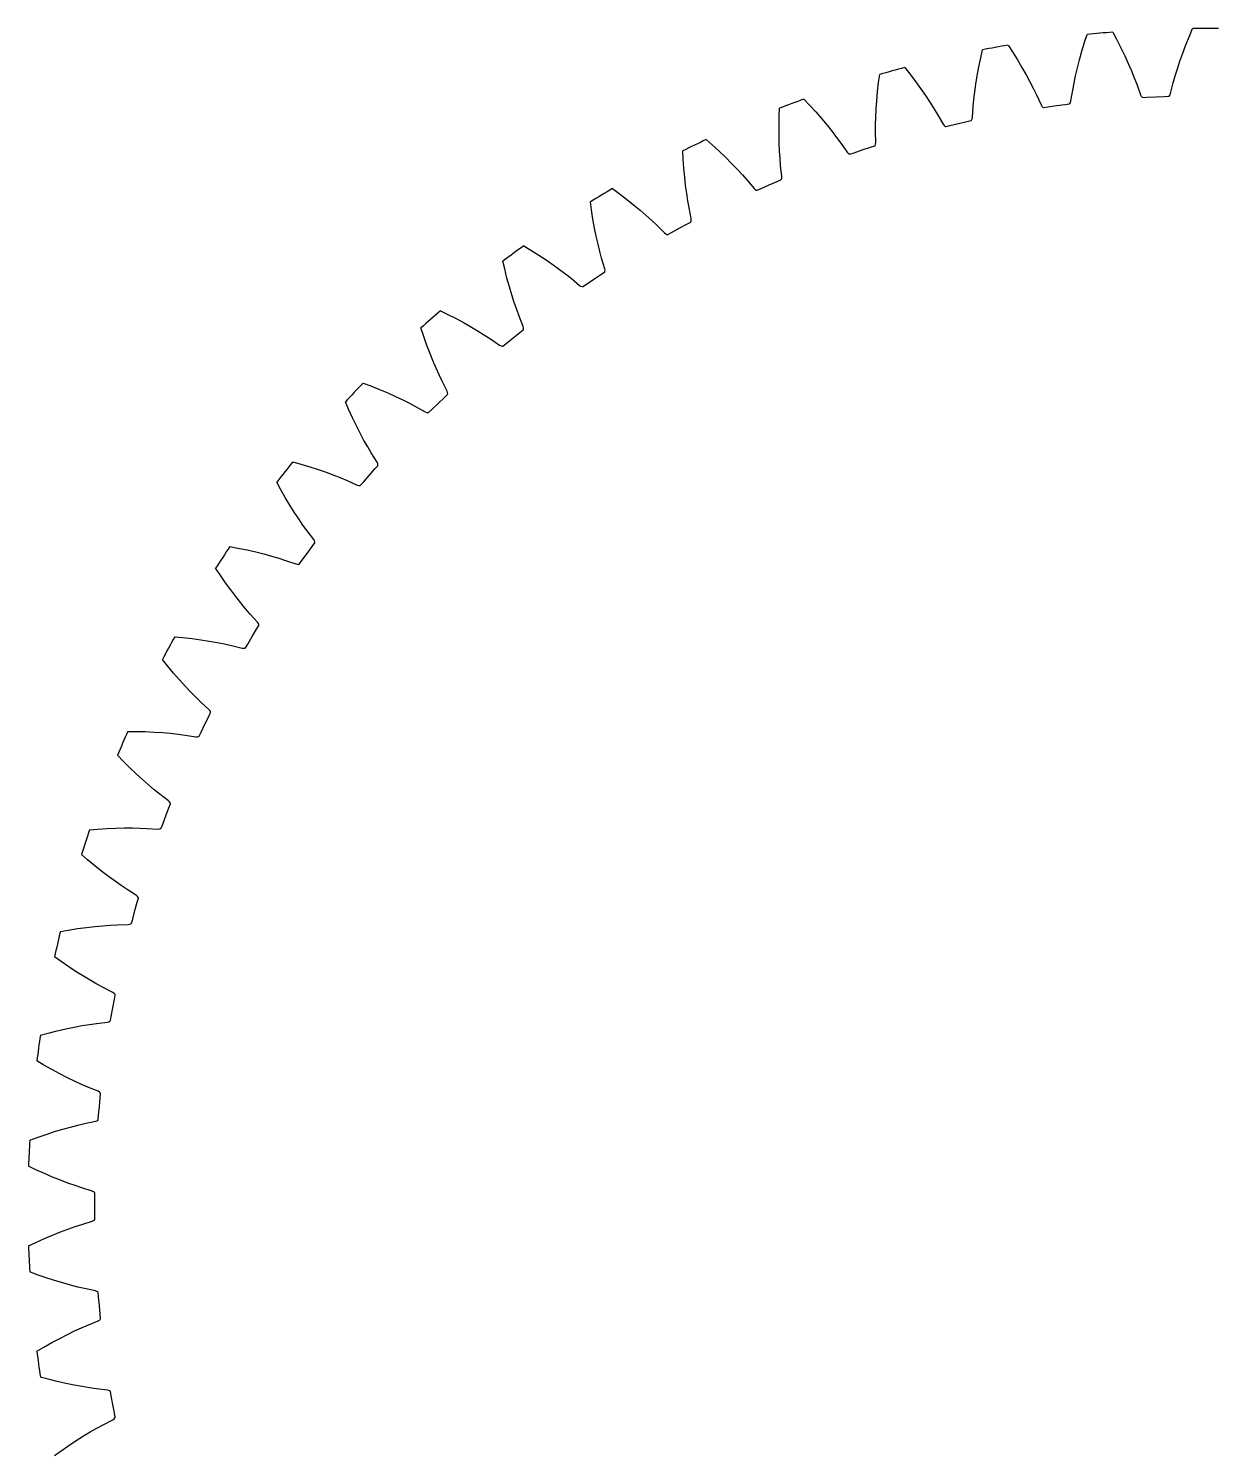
# Model space of a CAD drawing. Extents: x 19 to 91, y -36 to 36.
# Drawn here: x 19.02 to 55.4, y -7.62 to 36 of the extents above; entities that cross this region are included whole.
import ezdxf

# ---------------------------------------------------------------- set-up
doc = ezdxf.new("R2010")
doc.units = 0

msp = doc.modelspace()

# ---------------------------------------------------------------- linework, layer by layer
at = {"layer": 'layer0'}
for p, q in [((51.303, 35.582), (51.378, 35.817)), ((52.168, 35.888), (52.284, 35.67)), ((54.507, 35.77), (54.603, 35.998)), ((48.128, 35.107), (48.182, 35.349)), ((48.963, 35.49), (49.098, 35.283)), ((51.221, 35.307), (51.303, 35.582)), ((52.284, 35.67), (52.414, 35.414)), ((52.414, 35.414), (52.533, 35.168)), ((54.305, 35.248), (54.401, 35.503)), ((54.401, 35.503), (54.507, 35.77)), ((48.071, 34.826), (48.128, 35.107)), ((49.098, 35.283), (49.25, 35.04)), ((49.25, 35.04), (49.39, 34.806)), ((51.085, 34.794), (51.148, 35.044)), ((51.148, 35.044), (51.221, 35.307)), ((52.533, 35.168), (52.64, 34.934)), ((52.64, 34.934), (52.737, 34.709)), ((54.143, 34.772), (54.219, 35.005)), ((54.219, 35.005), (54.305, 35.248)), ((45.009, 34.35), (45.041, 34.595)), ((45.806, 34.806), (45.959, 34.612)), ((45.959, 34.612), (46.132, 34.383)), ((47.981, 34.303), (48.022, 34.557)), ((48.022, 34.557), (48.071, 34.826)), ((49.39, 34.806), (49.518, 34.582)), ((49.518, 34.582), (49.635, 34.366)), ((50.982, 34.329), (51.029, 34.555)), ((51.029, 34.555), (51.085, 34.794)), ((52.737, 34.709), (52.824, 34.495)), ((52.824, 34.495), (52.9, 34.295)), ((54.017, 34.345), (54.075, 34.551)), ((54.075, 34.551), (54.143, 34.772)), ((44.953, 33.793), (44.977, 34.065)), ((44.977, 34.065), (45.009, 34.35)), ((46.132, 34.383), (46.293, 34.163)), ((46.293, 34.163), (46.44, 33.951)), ((47.921, 33.831), (47.948, 34.06)), ((47.948, 34.06), (47.981, 34.303)), ((49.635, 34.366), (49.74, 34.161)), ((49.74, 34.161), (49.835, 33.969)), ((50.888, 33.787), (50.942, 34.119)), ((50.942, 34.119), (50.982, 34.329)), ((52.9, 34.295), (53.013, 33.978)), ((53.933, 34.019), (54.017, 34.345)), ((42.723, 33.842), (42.893, 33.662)), ((42.893, 33.662), (43.086, 33.45)), ((44.935, 33.536), (44.953, 33.793)), ((46.44, 33.951), (46.576, 33.747)), ((46.576, 33.747), (46.699, 33.552)), ((47.876, 33.282), (47.9, 33.618)), ((47.9, 33.618), (47.921, 33.831)), ((49.835, 33.969), (49.975, 33.663)), ((49.975, 33.663), (50.001, 33.622)), ((50.001, 33.622), (50.026, 33.597)), ((50.026, 33.597), (50.037, 33.59)), ((50.037, 33.59), (50.049, 33.588)), ((50.049, 33.588), (50.179, 33.606)), ((50.179, 33.606), (50.443, 33.643)), ((50.443, 33.643), (50.707, 33.678)), ((50.707, 33.678), (50.837, 33.695)), ((50.837, 33.695), (50.847, 33.7)), ((50.847, 33.7), (50.857, 33.71)), ((50.857, 33.71), (50.874, 33.741)), ((50.874, 33.741), (50.888, 33.787)), ((53.013, 33.978), (53.035, 33.935)), ((53.035, 33.935), (53.057, 33.908)), ((53.057, 33.908), (53.068, 33.9)), ((53.068, 33.9), (53.08, 33.896)), ((53.08, 33.896), (53.211, 33.903)), ((53.211, 33.903), (53.477, 33.916)), ((53.477, 33.916), (53.743, 33.927)), ((53.743, 33.927), (53.874, 33.932)), ((53.874, 33.932), (53.885, 33.937)), ((53.885, 33.937), (53.896, 33.945)), ((53.896, 33.945), (53.916, 33.975)), ((53.916, 33.975), (53.933, 34.019)), ((41.964, 33.029), (41.97, 33.316)), ((41.97, 33.316), (41.98, 33.563)), ((43.086, 33.45), (43.266, 33.245)), ((43.266, 33.245), (43.431, 33.047)), ((44.917, 33.06), (44.923, 33.291)), ((44.923, 33.291), (44.935, 33.536)), ((46.699, 33.552), (46.81, 33.369)), ((46.81, 33.369), (46.978, 33.077)), ((47.445, 33.099), (47.705, 33.157)), ((47.705, 33.157), (47.834, 33.186)), ((47.834, 33.186), (47.843, 33.192)), ((47.843, 33.192), (47.852, 33.203)), ((47.852, 33.203), (47.867, 33.235)), ((47.867, 33.235), (47.876, 33.282)), ((41.964, 32.756), (41.964, 33.029)), ((41.969, 32.498), (41.964, 32.756)), ((43.431, 33.047), (43.585, 32.856)), ((43.585, 32.856), (43.725, 32.673)), ((44.915, 32.846), (44.917, 33.06)), ((44.921, 32.51), (44.915, 32.846)), ((46.978, 33.077), (47.007, 33.039)), ((47.007, 33.039), (47.034, 33.016)), ((47.034, 33.016), (47.046, 33.01)), ((47.046, 33.01), (47.058, 33.009)), ((47.058, 33.009), (47.186, 33.039)), ((47.186, 33.039), (47.445, 33.099)), ((39.738, 32.605), (39.924, 32.441)), ((39.924, 32.441), (40.136, 32.247)), ((41.979, 32.253), (41.969, 32.498)), ((43.725, 32.673), (43.852, 32.5)), ((43.852, 32.5), (44.045, 32.225)), ((44.256, 32.205), (44.509, 32.288)), ((44.509, 32.288), (44.762, 32.37)), ((44.762, 32.37), (44.888, 32.41)), ((44.888, 32.41), (44.897, 32.417)), ((44.897, 32.417), (44.905, 32.428)), ((44.905, 32.428), (44.916, 32.462)), ((44.916, 32.462), (44.921, 32.51)), ((39.036, 32.014), (39.024, 32.261)), ((39.056, 31.727), (39.036, 32.014)), ((40.136, 32.247), (40.333, 32.059)), ((40.333, 32.059), (40.515, 31.877)), ((40.515, 31.877), (40.686, 31.7)), ((41.994, 32.023), (41.979, 32.253)), ((42.012, 31.81), (41.994, 32.023)), ((44.045, 32.225), (44.078, 32.189)), ((44.078, 32.189), (44.106, 32.169)), ((44.106, 32.169), (44.119, 32.165)), ((44.119, 32.165), (44.131, 32.164)), ((44.131, 32.164), (44.256, 32.205)), ((39.08, 31.456), (39.056, 31.727)), ((39.109, 31.199), (39.08, 31.456)), ((40.686, 31.7), (40.842, 31.531)), ((40.842, 31.531), (40.984, 31.37)), ((42.048, 31.475), (42.012, 31.81)), ((42.038, 31.393), (42.047, 31.427)), ((42.047, 31.427), (42.048, 31.475)), ((36.877, 31.106), (37.077, 30.959)), ((39.141, 30.956), (39.109, 31.199)), ((40.984, 31.37), (41.201, 31.113)), ((41.201, 31.113), (41.236, 31.081)), ((41.236, 31.081), (41.267, 31.063)), ((41.267, 31.063), (41.28, 31.06)), ((41.28, 31.06), (41.292, 31.06)), ((41.292, 31.06), (41.412, 31.112)), ((41.412, 31.112), (41.657, 31.218)), ((41.657, 31.218), (41.902, 31.322)), ((41.902, 31.322), (42.023, 31.373)), ((42.023, 31.373), (42.032, 31.381)), ((42.032, 31.381), (42.038, 31.393)), ((36.231, 30.454), (36.196, 30.699)), ((37.077, 30.959), (37.305, 30.785)), ((37.305, 30.785), (37.518, 30.615)), ((37.518, 30.615), (37.716, 30.45)), ((39.176, 30.728), (39.141, 30.956)), ((39.213, 30.517), (39.176, 30.728)), ((36.276, 30.17), (36.231, 30.454)), ((36.325, 29.902), (36.276, 30.17)), ((37.716, 30.45), (37.902, 30.289)), ((37.902, 30.289), (38.073, 30.135)), ((38.073, 30.135), (38.228, 29.988)), ((39.279, 30.188), (39.213, 30.517)), ((39.271, 30.092), (39.277, 30.105)), ((39.277, 30.105), (39.282, 30.139)), ((39.282, 30.139), (39.279, 30.188)), ((36.376, 29.649), (36.325, 29.902)), ((38.228, 29.988), (38.467, 29.751)), ((38.467, 29.751), (38.505, 29.722)), ((38.505, 29.722), (38.538, 29.707)), ((38.538, 29.707), (38.551, 29.705)), ((38.551, 29.705), (38.563, 29.706)), ((38.563, 29.706), (38.678, 29.769)), ((38.678, 29.769), (38.912, 29.896)), ((38.912, 29.896), (39.147, 30.022)), ((39.147, 30.022), (39.263, 30.083)), ((39.263, 30.083), (39.271, 30.092)), ((34.162, 29.356), (34.374, 29.228)), ((34.374, 29.228), (34.616, 29.075)), ((36.43, 29.41), (36.376, 29.649)), ((36.485, 29.186), (36.43, 29.41)), ((33.576, 28.649), (33.52, 28.89)), ((34.616, 29.075), (34.844, 28.925)), ((34.844, 28.925), (35.056, 28.778)), ((36.541, 28.979), (36.485, 29.186)), ((36.636, 28.657), (36.541, 28.979)), ((33.647, 28.371), (33.576, 28.649)), ((33.719, 28.108), (33.647, 28.371)), ((35.056, 28.778), (35.255, 28.635)), ((35.255, 28.635), (35.439, 28.496)), ((35.439, 28.496), (35.608, 28.364)), ((35.608, 28.364), (35.867, 28.149)), ((36.297, 28.334), (36.52, 28.48)), ((36.52, 28.48), (36.63, 28.552)), ((36.63, 28.552), (36.637, 28.561)), ((36.644, 28.609), (36.636, 28.657)), ((36.637, 28.561), (36.641, 28.574)), ((36.641, 28.574), (36.644, 28.609)), ((33.793, 27.86), (33.719, 28.108)), ((35.867, 28.149), (35.908, 28.123)), ((35.908, 28.123), (35.941, 28.112)), ((35.941, 28.112), (35.955, 28.111)), ((35.955, 28.111), (35.966, 28.113)), ((35.966, 28.113), (36.075, 28.186)), ((36.075, 28.186), (36.297, 28.334)), ((33.868, 27.627), (33.793, 27.86)), ((33.943, 27.409), (33.868, 27.627)), ((31.614, 27.37), (31.837, 27.262)), ((31.837, 27.262), (32.092, 27.131)), ((32.092, 27.131), (32.333, 27.002)), ((34.017, 27.208), (33.943, 27.409)), ((34.141, 26.895), (34.017, 27.208)), ((31.094, 26.613), (31.017, 26.848)), ((31.19, 26.342), (31.094, 26.613)), ((32.333, 27.002), (32.557, 26.875)), ((32.557, 26.875), (32.768, 26.75)), ((32.768, 26.75), (32.964, 26.628)), ((32.964, 26.628), (33.143, 26.511)), ((33.833, 26.543), (34.041, 26.709)), ((34.041, 26.709), (34.144, 26.79)), ((34.153, 26.849), (34.141, 26.895)), ((34.144, 26.79), (34.15, 26.8)), ((34.15, 26.8), (34.154, 26.813)), ((34.154, 26.813), (34.153, 26.849)), ((31.285, 26.087), (31.19, 26.342)), ((33.143, 26.511), (33.421, 26.321)), ((33.421, 26.321), (33.464, 26.299)), ((33.464, 26.299), (33.498, 26.29)), ((33.498, 26.29), (33.511, 26.29)), ((33.511, 26.29), (33.523, 26.294)), ((33.523, 26.294), (33.625, 26.376)), ((33.625, 26.376), (33.833, 26.543)), ((31.381, 25.847), (31.285, 26.087)), ((31.477, 25.621), (31.381, 25.847)), ((31.571, 25.411), (31.477, 25.621)), ((31.663, 25.218), (31.571, 25.411)), ((29.255, 25.163), (29.486, 25.075)), ((29.486, 25.075), (29.752, 24.968)), ((29.752, 24.968), (30.003, 24.861)), ((31.814, 24.917), (31.663, 25.218)), ((31.83, 24.872), (31.814, 24.917)), ((31.834, 24.837), (31.83, 24.872)), ((28.805, 24.363), (28.707, 24.59)), ((30.003, 24.861), (30.238, 24.755)), ((30.238, 24.755), (30.46, 24.649)), ((30.46, 24.649), (30.666, 24.545)), ((30.666, 24.545), (30.855, 24.445)), ((30.855, 24.445), (31.148, 24.28)), ((31.347, 24.354), (31.538, 24.539)), ((31.538, 24.539), (31.732, 24.722)), ((31.732, 24.722), (31.827, 24.813)), ((31.827, 24.813), (31.832, 24.823)), ((31.832, 24.823), (31.834, 24.837)), ((28.924, 24.102), (28.805, 24.363)), ((29.043, 23.856), (28.924, 24.102)), ((31.148, 24.28), (31.193, 24.262)), ((31.193, 24.262), (31.228, 24.257)), ((31.228, 24.257), (31.241, 24.258)), ((31.241, 24.258), (31.252, 24.263)), ((31.252, 24.263), (31.347, 24.354)), ((29.159, 23.626), (29.043, 23.856)), ((29.275, 23.41), (29.159, 23.626)), ((29.388, 23.209), (29.275, 23.41)), ((29.496, 23.024), (29.388, 23.209)), ((27.103, 22.754), (27.341, 22.687)), ((27.341, 22.687), (27.616, 22.605)), ((29.674, 22.739), (29.496, 23.024)), ((29.694, 22.695), (29.674, 22.739)), ((29.701, 22.66), (29.694, 22.695)), ((27.616, 22.605), (27.875, 22.52)), ((27.875, 22.52), (28.119, 22.436)), ((28.119, 22.436), (28.349, 22.35)), ((28.349, 22.35), (28.563, 22.265)), ((28.563, 22.265), (28.761, 22.182)), ((29.259, 22.136), (29.433, 22.337)), ((29.433, 22.337), (29.609, 22.537)), ((29.609, 22.537), (29.696, 22.635)), ((29.696, 22.635), (29.7, 22.647)), ((29.7, 22.647), (29.701, 22.66)), ((26.727, 21.917), (26.609, 22.134)), ((26.869, 21.667), (26.727, 21.917)), ((28.761, 22.182), (29.068, 22.045)), ((29.068, 22.045), (29.114, 22.031)), ((29.114, 22.031), (29.149, 22.028)), ((29.149, 22.028), (29.162, 22.031)), ((29.162, 22.031), (29.173, 22.036)), ((29.173, 22.036), (29.259, 22.136)), ((27.009, 21.433), (26.869, 21.667)), ((27.145, 21.215), (27.009, 21.433)), ((27.28, 21.01), (27.145, 21.215)), ((27.41, 20.819), (27.28, 21.01)), ((27.535, 20.645), (27.41, 20.819)), ((27.738, 20.377), (27.535, 20.645)), ((25.176, 20.162), (25.419, 20.117)), ((25.419, 20.117), (25.7, 20.059)), ((27.534, 19.955), (27.691, 20.17)), ((27.691, 20.17), (27.769, 20.276)), ((27.761, 20.335), (27.738, 20.377)), ((27.772, 20.301), (27.761, 20.335)), ((27.769, 20.276), (27.772, 20.288)), ((27.772, 20.288), (27.772, 20.301)), ((25.7, 20.059), (25.966, 19.998)), ((25.966, 19.998), (26.216, 19.936)), ((26.216, 19.936), (26.453, 19.871)), ((26.453, 19.871), (26.674, 19.806)), ((26.674, 19.806), (26.878, 19.741)), ((26.878, 19.741), (27.196, 19.631)), ((27.196, 19.631), (27.243, 19.622)), ((27.292, 19.626), (27.301, 19.633)), ((27.301, 19.633), (27.378, 19.739)), ((27.378, 19.739), (27.534, 19.955)), ((24.876, 19.294), (24.739, 19.5)), ((25.04, 19.059), (24.876, 19.294)), ((27.243, 19.622), (27.278, 19.622)), ((27.278, 19.622), (27.292, 19.626)), ((25.2, 18.838), (25.04, 19.059)), ((25.356, 18.632), (25.2, 18.838)), ((25.508, 18.44), (25.356, 18.632)), ((25.655, 18.262), (25.508, 18.44)), ((25.795, 18.1), (25.655, 18.262)), ((26.021, 17.851), (25.795, 18.1)), ((25.856, 17.413), (25.993, 17.641)), ((25.993, 17.641), (26.061, 17.754)), ((26.048, 17.811), (26.021, 17.851)), ((26.062, 17.779), (26.048, 17.811)), ((26.061, 17.754), (26.063, 17.765)), ((26.063, 17.765), (26.062, 17.779)), ((23.488, 17.407), (23.735, 17.384)), ((23.735, 17.384), (24.02, 17.352)), ((24.02, 17.352), (24.29, 17.315)), ((24.29, 17.315), (24.545, 17.275)), ((24.545, 17.275), (24.786, 17.232)), ((24.786, 17.232), (25.013, 17.187)), ((25.013, 17.187), (25.222, 17.141)), ((25.222, 17.141), (25.548, 17.06)), ((25.548, 17.06), (25.596, 17.054)), ((25.596, 17.054), (25.631, 17.058)), ((25.631, 17.058), (25.644, 17.063)), ((25.644, 17.063), (25.653, 17.071)), ((25.653, 17.071), (25.72, 17.184)), ((25.72, 17.184), (25.856, 17.413)), ((23.268, 16.516), (23.113, 16.709)), ((23.452, 16.296), (23.268, 16.516)), ((23.631, 16.091), (23.452, 16.296)), ((23.805, 15.9), (23.631, 16.091)), ((23.974, 15.722), (23.805, 15.9)), ((24.136, 15.558), (23.974, 15.722)), ((24.29, 15.409), (24.136, 15.558)), ((24.537, 15.181), (24.29, 15.409)), ((24.412, 14.73), (24.529, 14.97)), ((24.529, 14.97), (24.586, 15.088)), ((24.568, 15.144), (24.537, 15.181)), ((24.584, 15.113), (24.568, 15.144)), ((24.587, 15.1), (24.584, 15.113)), ((24.586, 15.088), (24.587, 15.1)), ((22.055, 14.513), (22.302, 14.512)), ((22.302, 14.512), (22.589, 14.505)), ((22.589, 14.505), (22.862, 14.493)), ((22.862, 14.493), (23.119, 14.476)), ((23.119, 14.476), (23.363, 14.454)), ((23.363, 14.454), (23.593, 14.43)), ((23.593, 14.43), (23.805, 14.402)), ((23.805, 14.402), (24.137, 14.351)), ((24.241, 14.371), (24.297, 14.49)), ((24.297, 14.49), (24.412, 14.73)), ((24.137, 14.351), (24.186, 14.35)), ((24.186, 14.35), (24.22, 14.357)), ((24.22, 14.357), (24.232, 14.363)), ((24.232, 14.363), (24.241, 14.371)), ((21.915, 13.605), (21.743, 13.783)), ((22.118, 13.403), (21.915, 13.605)), ((22.315, 13.214), (22.118, 13.403)), ((22.505, 13.04), (22.315, 13.214)), ((22.69, 12.878), (22.505, 13.04)), ((22.866, 12.729), (22.69, 12.878)), ((23.032, 12.595), (22.866, 12.729)), ((23.299, 12.39), (23.032, 12.595)), ((23.333, 12.356), (23.299, 12.39)), ((23.309, 12.178), (23.356, 12.301)), ((23.352, 12.326), (23.333, 12.356)), ((23.356, 12.313), (23.352, 12.326)), ((23.356, 12.301), (23.356, 12.313)), ((23.122, 11.68), (23.215, 11.929)), ((23.215, 11.929), (23.309, 12.178)), ((20.887, 11.501), (21.133, 11.522)), ((21.133, 11.522), (21.419, 11.541)), ((21.419, 11.541), (21.692, 11.553)), ((21.692, 11.553), (21.95, 11.56)), ((21.95, 11.56), (22.195, 11.56)), ((22.195, 11.56), (22.426, 11.556)), ((22.426, 11.556), (22.64, 11.548)), ((22.64, 11.548), (22.975, 11.527)), ((22.975, 11.527), (23.023, 11.53)), ((23.023, 11.53), (23.057, 11.54)), ((23.057, 11.54), (23.069, 11.547)), ((23.069, 11.547), (23.077, 11.556)), ((23.077, 11.556), (23.122, 11.68)), ((20.828, 10.585), (20.641, 10.747)), ((21.049, 10.401), (20.828, 10.585)), ((21.262, 10.231), (21.049, 10.401)), ((21.467, 10.074), (21.262, 10.231)), ((21.665, 9.93), (21.467, 10.074)), ((21.854, 9.797), (21.665, 9.93)), ((22.032, 9.678), (21.854, 9.797)), ((22.316, 9.498), (22.032, 9.678)), ((22.273, 9.032), (22.345, 9.288)), ((22.353, 9.467), (22.316, 9.498)), ((22.345, 9.288), (22.381, 9.415)), ((22.375, 9.439), (22.353, 9.467)), ((22.38, 9.427), (22.375, 9.439)), ((22.381, 9.415), (22.38, 9.427)), ((22.169, 8.648), (22.204, 8.775)), ((22.204, 8.775), (22.273, 9.032)), ((19.993, 8.397), (20.237, 8.44)), ((20.237, 8.44), (20.52, 8.484)), ((20.52, 8.484), (20.79, 8.521)), ((20.79, 8.521), (21.047, 8.55)), ((21.047, 8.55), (21.291, 8.573)), ((21.291, 8.573), (21.521, 8.59)), ((21.521, 8.59), (21.735, 8.601)), ((21.735, 8.601), (22.071, 8.61)), ((22.071, 8.61), (22.119, 8.617)), ((22.119, 8.617), (22.151, 8.63)), ((22.151, 8.63), (22.162, 8.639)), ((22.162, 8.639), (22.169, 8.648)), ((20.017, 7.479), (19.816, 7.624)), ((20.253, 7.316), (20.017, 7.479)), ((20.481, 7.166), (20.253, 7.316)), ((20.699, 7.028), (20.481, 7.166)), ((20.909, 6.902), (20.699, 7.028)), ((21.109, 6.787), (20.909, 6.902)), ((21.297, 6.684), (21.109, 6.787)), ((21.596, 6.53), (21.297, 6.684)), ((21.636, 6.503), (21.596, 6.53)), ((21.596, 6.062), (21.644, 6.324)), ((21.66, 6.477), (21.636, 6.503)), ((21.644, 6.324), (21.668, 6.453)), ((21.666, 6.465), (21.66, 6.477)), ((21.668, 6.453), (21.666, 6.465)), ((21.526, 5.67), (21.549, 5.8)), ((21.549, 5.8), (21.596, 6.062)), ((19.381, 5.225), (19.62, 5.29)), ((19.62, 5.29), (19.898, 5.36)), ((19.898, 5.36), (20.164, 5.42)), ((20.164, 5.42), (20.417, 5.473)), ((20.417, 5.473), (20.658, 5.517)), ((20.658, 5.517), (20.886, 5.554)), ((20.886, 5.554), (21.098, 5.584)), ((21.098, 5.584), (21.432, 5.623)), ((21.432, 5.623), (21.479, 5.635)), ((21.479, 5.635), (21.51, 5.651)), ((21.51, 5.651), (21.52, 5.66)), ((21.52, 5.66), (21.526, 5.67)), ((19.488, 4.313), (19.275, 4.439)), ((19.737, 4.172), (19.488, 4.313)), ((19.978, 4.043), (19.737, 4.172)), ((20.207, 3.925), (19.978, 4.043)), ((20.428, 3.818), (20.207, 3.925)), ((20.637, 3.722), (20.428, 3.818)), ((20.834, 3.636), (20.637, 3.722)), ((21.145, 3.51), (20.834, 3.636)), ((21.187, 3.486), (21.145, 3.51)), ((21.214, 3.462), (21.187, 3.486)), ((21.187, 3.043), (21.211, 3.308)), ((21.211, 3.308), (21.224, 3.439)), ((21.221, 3.451), (21.214, 3.462)), ((21.224, 3.439), (21.221, 3.451)), ((21.108, 2.608), (21.138, 2.626)), ((21.138, 2.626), (21.147, 2.636)), ((21.147, 2.636), (21.153, 2.647)), ((21.153, 2.647), (21.164, 2.778)), ((21.164, 2.778), (21.187, 3.043)), ((19.288, 2.097), (19.559, 2.192)), ((19.559, 2.192), (19.819, 2.276)), ((19.819, 2.276), (20.066, 2.35)), ((20.066, 2.35), (20.302, 2.416)), ((20.302, 2.416), (20.525, 2.474)), ((20.525, 2.474), (20.734, 2.523)), ((20.734, 2.523), (21.063, 2.592)), ((21.063, 2.592), (21.108, 2.608)), ((19.056, 2.011), (19.288, 2.097)), ((19.244, 1.113), (19.021, 1.219)), ((19.505, 0.994), (19.244, 1.113)), ((19.756, 0.887), (19.505, 0.994)), ((19.996, 0.79), (19.756, 0.887)), ((20.225, 0.704), (19.996, 0.79)), ((20.442, 0.626), (20.225, 0.704)), ((20.645, 0.559), (20.442, 0.626)), ((20.967, 0.461), (20.645, 0.559)), ((21.011, 0.441), (20.967, 0.461)), ((21.039, 0.42), (21.011, 0.441)), ((21.047, 0.409), (21.039, 0.42)), ((21.052, 0.398), (21.047, 0.409)), ((21.05, 0), (21.051, 0.266)), ((21.051, -0.266), (21.05, 0)), ((21.051, 0.266), (21.052, 0.398)), ((21.011, -0.441), (21.039, -0.42)), ((21.039, -0.42), (21.047, -0.409)), ((21.047, -0.409), (21.052, -0.398)), ((21.052, -0.398), (21.051, -0.266)), ((19.756, -0.887), (19.996, -0.79)), ((19.996, -0.79), (20.225, -0.704)), ((20.225, -0.704), (20.442, -0.626)), ((20.442, -0.626), (20.645, -0.559)), ((20.645, -0.559), (20.967, -0.461)), ((20.967, -0.461), (21.011, -0.441)), ((19.021, -1.219), (19.244, -1.113)), ((19.244, -1.113), (19.505, -0.994)), ((19.505, -0.994), (19.756, -0.887)), ((19.288, -2.097), (19.056, -2.011)), ((19.559, -2.192), (19.288, -2.097)), ((19.819, -2.276), (19.559, -2.192)), ((20.066, -2.35), (19.819, -2.276)), ((20.302, -2.416), (20.066, -2.35)), ((20.525, -2.474), (20.302, -2.416)), ((20.734, -2.523), (20.525, -2.474)), ((21.063, -2.592), (20.734, -2.523)), ((21.108, -2.608), (21.063, -2.592)), ((21.138, -2.626), (21.108, -2.608)), ((21.147, -2.636), (21.138, -2.626)), ((21.153, -2.647), (21.147, -2.636)), ((21.164, -2.778), (21.153, -2.647)), ((21.187, -3.043), (21.164, -2.778)), ((21.211, -3.308), (21.187, -3.043)), ((21.145, -3.51), (21.187, -3.486)), ((21.187, -3.486), (21.214, -3.462)), ((21.224, -3.439), (21.211, -3.308)), ((21.214, -3.462), (21.221, -3.451)), ((21.221, -3.451), (21.224, -3.439)), ((19.978, -4.043), (20.207, -3.925)), ((20.207, -3.925), (20.428, -3.818)), ((20.428, -3.818), (20.637, -3.722)), ((20.637, -3.722), (20.834, -3.636)), ((20.834, -3.636), (21.145, -3.51)), ((19.275, -4.439), (19.488, -4.313)), ((19.488, -4.313), (19.737, -4.172)), ((19.737, -4.172), (19.978, -4.043)), ((19.62, -5.29), (19.381, -5.225)), ((19.898, -5.36), (19.62, -5.29)), ((20.164, -5.42), (19.898, -5.36)), ((20.417, -5.473), (20.164, -5.42)), ((20.658, -5.517), (20.417, -5.473)), ((20.886, -5.554), (20.658, -5.517)), ((21.098, -5.584), (20.886, -5.554)), ((21.432, -5.623), (21.098, -5.584)), ((21.479, -5.635), (21.432, -5.623)), ((21.51, -5.651), (21.479, -5.635)), ((21.52, -5.66), (21.51, -5.651)), ((21.526, -5.67), (21.52, -5.66)), ((21.549, -5.8), (21.526, -5.67)), ((21.596, -6.062), (21.549, -5.8)), ((21.644, -6.324), (21.596, -6.062)), ((21.297, -6.684), (21.596, -6.53)), ((21.596, -6.53), (21.636, -6.503)), ((21.636, -6.503), (21.66, -6.477)), ((21.668, -6.453), (21.644, -6.324)), ((21.66, -6.477), (21.666, -6.465)), ((21.666, -6.465), (21.668, -6.453)), ((20.699, -7.028), (20.909, -6.902)), ((20.909, -6.902), (21.109, -6.787)), ((21.109, -6.787), (21.297, -6.684)), ((20.017, -7.479), (20.253, -7.316)), ((20.253, -7.316), (20.481, -7.166)), ((20.481, -7.166), (20.699, -7.028)), ((19.816, -7.624), (20.017, -7.479))]:
    msp.add_line(p, q, dxfattribs=at)
for start, end in [(94.5117, 95.774), (89.3688, 90.6312), (99.6545, 100.9169), (104.7974, 106.0597), (109.9402, 111.2026), (115.0831, 116.3455), (120.226, 121.4883), (125.3688, 126.6312), (130.5117, 131.774), (135.6545, 136.9169), (140.7974, 142.0598), (145.9402, 147.2026), (151.0831, 152.3455), (156.226, 157.4883), (161.3688, 162.6312), (166.5117, 167.774), (171.6545, 172.9169), (176.7974, 178.0597), (181.9402, 183.2026), (187.0831, 188.3455)]:
    msp.add_arc((55, 0), 36, start, end, dxfattribs=at)
at = {"layer": 'layer1'}
for p, q in [((51.303, 35.582), (51.378, 35.817)), ((52.168, 35.888), (52.284, 35.67)), ((54.507, 35.77), (54.603, 35.998)), ((48.128, 35.107), (48.182, 35.349)), ((48.963, 35.49), (49.098, 35.283)), ((51.221, 35.307), (51.303, 35.582)), ((52.284, 35.67), (52.414, 35.414)), ((52.414, 35.414), (52.533, 35.168)), ((54.305, 35.248), (54.401, 35.503)), ((54.401, 35.503), (54.507, 35.77)), ((48.071, 34.826), (48.128, 35.107)), ((49.098, 35.283), (49.25, 35.04)), ((49.25, 35.04), (49.39, 34.806)), ((51.085, 34.794), (51.148, 35.044)), ((51.148, 35.044), (51.221, 35.307)), ((52.533, 35.168), (52.64, 34.934)), ((52.64, 34.934), (52.737, 34.709)), ((54.143, 34.772), (54.219, 35.005)), ((54.219, 35.005), (54.305, 35.248)), ((45.009, 34.35), (45.041, 34.595)), ((45.806, 34.806), (45.959, 34.612)), ((45.959, 34.612), (46.132, 34.383)), ((47.981, 34.303), (48.022, 34.557)), ((48.022, 34.557), (48.071, 34.826)), ((49.39, 34.806), (49.518, 34.582)), ((49.518, 34.582), (49.635, 34.366)), ((50.982, 34.329), (51.029, 34.555)), ((51.029, 34.555), (51.085, 34.794)), ((52.737, 34.709), (52.824, 34.495)), ((52.824, 34.495), (52.9, 34.295)), ((54.017, 34.345), (54.075, 34.551)), ((54.075, 34.551), (54.143, 34.772)), ((44.953, 33.793), (44.977, 34.065)), ((44.977, 34.065), (45.009, 34.35)), ((46.132, 34.383), (46.293, 34.163)), ((46.293, 34.163), (46.44, 33.951)), ((47.921, 33.831), (47.948, 34.06)), ((47.948, 34.06), (47.981, 34.303)), ((49.635, 34.366), (49.74, 34.161)), ((49.74, 34.161), (49.835, 33.969)), ((50.888, 33.787), (50.942, 34.119)), ((50.942, 34.119), (50.982, 34.329)), ((52.9, 34.295), (53.013, 33.978)), ((53.933, 34.019), (54.017, 34.345)), ((42.723, 33.842), (42.893, 33.662)), ((42.893, 33.662), (43.086, 33.45)), ((44.935, 33.536), (44.953, 33.793)), ((46.44, 33.951), (46.576, 33.747)), ((46.576, 33.747), (46.699, 33.552)), ((47.876, 33.282), (47.9, 33.618)), ((47.9, 33.618), (47.921, 33.831)), ((49.835, 33.969), (49.975, 33.663)), ((49.975, 33.663), (50.001, 33.622)), ((50.001, 33.622), (50.026, 33.597)), ((50.026, 33.597), (50.037, 33.59)), ((50.037, 33.59), (50.049, 33.588)), ((50.049, 33.588), (50.179, 33.606)), ((50.179, 33.606), (50.443, 33.643)), ((50.443, 33.643), (50.707, 33.678)), ((50.707, 33.678), (50.837, 33.695)), ((50.837, 33.695), (50.847, 33.7)), ((50.847, 33.7), (50.857, 33.71)), ((50.857, 33.71), (50.874, 33.741)), ((50.874, 33.741), (50.888, 33.787)), ((53.013, 33.978), (53.035, 33.935)), ((53.035, 33.935), (53.057, 33.908)), ((53.057, 33.908), (53.068, 33.9)), ((53.068, 33.9), (53.08, 33.896)), ((53.08, 33.896), (53.211, 33.903)), ((53.211, 33.903), (53.477, 33.916)), ((53.477, 33.916), (53.743, 33.927)), ((53.743, 33.927), (53.874, 33.932)), ((53.874, 33.932), (53.885, 33.937)), ((53.885, 33.937), (53.896, 33.945)), ((53.896, 33.945), (53.916, 33.975)), ((53.916, 33.975), (53.933, 34.019)), ((41.964, 33.029), (41.97, 33.316)), ((41.97, 33.316), (41.98, 33.563)), ((43.086, 33.45), (43.266, 33.245)), ((43.266, 33.245), (43.431, 33.047)), ((44.917, 33.06), (44.923, 33.291)), ((44.923, 33.291), (44.935, 33.536)), ((46.699, 33.552), (46.81, 33.369)), ((46.81, 33.369), (46.978, 33.077)), ((47.445, 33.099), (47.705, 33.157)), ((47.705, 33.157), (47.834, 33.186)), ((47.834, 33.186), (47.843, 33.192)), ((47.843, 33.192), (47.852, 33.203)), ((47.852, 33.203), (47.867, 33.235)), ((47.867, 33.235), (47.876, 33.282)), ((41.964, 32.756), (41.964, 33.029)), ((41.969, 32.498), (41.964, 32.756)), ((43.431, 33.047), (43.585, 32.856)), ((43.585, 32.856), (43.725, 32.673)), ((44.915, 32.846), (44.917, 33.06)), ((44.921, 32.51), (44.915, 32.846)), ((46.978, 33.077), (47.007, 33.039)), ((47.007, 33.039), (47.034, 33.016)), ((47.034, 33.016), (47.046, 33.01)), ((47.046, 33.01), (47.058, 33.009)), ((47.058, 33.009), (47.186, 33.039)), ((47.186, 33.039), (47.445, 33.099)), ((39.738, 32.605), (39.924, 32.441)), ((39.924, 32.441), (40.136, 32.247)), ((41.979, 32.253), (41.969, 32.498)), ((43.725, 32.673), (43.852, 32.5)), ((43.852, 32.5), (44.045, 32.225)), ((44.256, 32.205), (44.509, 32.288)), ((44.509, 32.288), (44.762, 32.37)), ((44.762, 32.37), (44.888, 32.41)), ((44.888, 32.41), (44.897, 32.417)), ((44.897, 32.417), (44.905, 32.428)), ((44.905, 32.428), (44.916, 32.462)), ((44.916, 32.462), (44.921, 32.51)), ((39.036, 32.014), (39.024, 32.261)), ((39.056, 31.727), (39.036, 32.014)), ((40.136, 32.247), (40.333, 32.059)), ((40.333, 32.059), (40.515, 31.877)), ((40.515, 31.877), (40.686, 31.7)), ((41.994, 32.023), (41.979, 32.253)), ((42.012, 31.81), (41.994, 32.023)), ((44.045, 32.225), (44.078, 32.189)), ((44.078, 32.189), (44.106, 32.169)), ((44.106, 32.169), (44.119, 32.165)), ((44.119, 32.165), (44.131, 32.164)), ((44.131, 32.164), (44.256, 32.205)), ((39.08, 31.456), (39.056, 31.727)), ((39.109, 31.199), (39.08, 31.456)), ((40.686, 31.7), (40.842, 31.531)), ((40.842, 31.531), (40.984, 31.37)), ((42.048, 31.475), (42.012, 31.81)), ((42.038, 31.393), (42.047, 31.427)), ((42.047, 31.427), (42.048, 31.475)), ((36.877, 31.106), (37.077, 30.959)), ((39.141, 30.956), (39.109, 31.199)), ((40.984, 31.37), (41.201, 31.113)), ((41.201, 31.113), (41.236, 31.081)), ((41.236, 31.081), (41.267, 31.063)), ((41.267, 31.063), (41.28, 31.06)), ((41.28, 31.06), (41.292, 31.06)), ((41.292, 31.06), (41.412, 31.112)), ((41.412, 31.112), (41.657, 31.218)), ((41.657, 31.218), (41.902, 31.322)), ((41.902, 31.322), (42.023, 31.373)), ((42.023, 31.373), (42.032, 31.381)), ((42.032, 31.381), (42.038, 31.393)), ((36.231, 30.454), (36.196, 30.699)), ((37.077, 30.959), (37.305, 30.785)), ((37.305, 30.785), (37.518, 30.615)), ((37.518, 30.615), (37.716, 30.45)), ((39.176, 30.728), (39.141, 30.956)), ((39.213, 30.517), (39.176, 30.728)), ((36.276, 30.17), (36.231, 30.454)), ((36.325, 29.902), (36.276, 30.17)), ((37.716, 30.45), (37.902, 30.289)), ((37.902, 30.289), (38.073, 30.135)), ((38.073, 30.135), (38.228, 29.988)), ((39.279, 30.188), (39.213, 30.517)), ((39.271, 30.092), (39.277, 30.105)), ((39.277, 30.105), (39.282, 30.139)), ((39.282, 30.139), (39.279, 30.188)), ((36.376, 29.649), (36.325, 29.902)), ((38.228, 29.988), (38.467, 29.751)), ((38.467, 29.751), (38.505, 29.722)), ((38.505, 29.722), (38.538, 29.707)), ((38.538, 29.707), (38.551, 29.705)), ((38.551, 29.705), (38.563, 29.706)), ((38.563, 29.706), (38.678, 29.769)), ((38.678, 29.769), (38.912, 29.896)), ((38.912, 29.896), (39.147, 30.022)), ((39.147, 30.022), (39.263, 30.083)), ((39.263, 30.083), (39.271, 30.092)), ((34.162, 29.356), (34.374, 29.228)), ((34.374, 29.228), (34.616, 29.075)), ((36.43, 29.41), (36.376, 29.649)), ((36.485, 29.186), (36.43, 29.41)), ((33.576, 28.649), (33.52, 28.89)), ((34.616, 29.075), (34.844, 28.925)), ((34.844, 28.925), (35.056, 28.778)), ((36.541, 28.979), (36.485, 29.186)), ((36.636, 28.657), (36.541, 28.979)), ((33.647, 28.371), (33.576, 28.649)), ((33.719, 28.108), (33.647, 28.371)), ((35.056, 28.778), (35.255, 28.635)), ((35.255, 28.635), (35.439, 28.496)), ((35.439, 28.496), (35.608, 28.364)), ((35.608, 28.364), (35.867, 28.149)), ((36.297, 28.334), (36.52, 28.48)), ((36.52, 28.48), (36.63, 28.552)), ((36.63, 28.552), (36.637, 28.561)), ((36.644, 28.609), (36.636, 28.657)), ((36.637, 28.561), (36.641, 28.574)), ((36.641, 28.574), (36.644, 28.609)), ((33.793, 27.86), (33.719, 28.108)), ((35.867, 28.149), (35.908, 28.123)), ((35.908, 28.123), (35.941, 28.112)), ((35.941, 28.112), (35.955, 28.111)), ((35.955, 28.111), (35.966, 28.113)), ((35.966, 28.113), (36.075, 28.186)), ((36.075, 28.186), (36.297, 28.334)), ((33.868, 27.627), (33.793, 27.86)), ((33.943, 27.409), (33.868, 27.627)), ((31.614, 27.37), (31.837, 27.262)), ((31.837, 27.262), (32.092, 27.131)), ((32.092, 27.131), (32.333, 27.002)), ((34.017, 27.208), (33.943, 27.409)), ((34.141, 26.895), (34.017, 27.208)), ((31.094, 26.613), (31.017, 26.848)), ((31.19, 26.342), (31.094, 26.613)), ((32.333, 27.002), (32.557, 26.875)), ((32.557, 26.875), (32.768, 26.75)), ((32.768, 26.75), (32.964, 26.628)), ((32.964, 26.628), (33.143, 26.511)), ((33.833, 26.543), (34.041, 26.709)), ((34.041, 26.709), (34.144, 26.79)), ((34.153, 26.849), (34.141, 26.895)), ((34.144, 26.79), (34.15, 26.8)), ((34.15, 26.8), (34.154, 26.813)), ((34.154, 26.813), (34.153, 26.849)), ((31.285, 26.087), (31.19, 26.342)), ((33.143, 26.511), (33.421, 26.321)), ((33.421, 26.321), (33.464, 26.299)), ((33.464, 26.299), (33.498, 26.29)), ((33.498, 26.29), (33.511, 26.29)), ((33.511, 26.29), (33.523, 26.294)), ((33.523, 26.294), (33.625, 26.376)), ((33.625, 26.376), (33.833, 26.543)), ((31.381, 25.847), (31.285, 26.087)), ((31.477, 25.621), (31.381, 25.847)), ((31.571, 25.411), (31.477, 25.621)), ((31.663, 25.218), (31.571, 25.411)), ((29.255, 25.163), (29.486, 25.075)), ((29.486, 25.075), (29.752, 24.968)), ((29.752, 24.968), (30.003, 24.861)), ((31.814, 24.917), (31.663, 25.218)), ((31.83, 24.872), (31.814, 24.917)), ((31.834, 24.837), (31.83, 24.872)), ((28.805, 24.363), (28.707, 24.59)), ((30.003, 24.861), (30.238, 24.755)), ((30.238, 24.755), (30.46, 24.649)), ((30.46, 24.649), (30.666, 24.545)), ((30.666, 24.545), (30.855, 24.445)), ((30.855, 24.445), (31.148, 24.28)), ((31.347, 24.354), (31.538, 24.539)), ((31.538, 24.539), (31.732, 24.722)), ((31.732, 24.722), (31.827, 24.813)), ((31.827, 24.813), (31.832, 24.823)), ((31.832, 24.823), (31.834, 24.837)), ((28.924, 24.102), (28.805, 24.363)), ((29.043, 23.856), (28.924, 24.102)), ((31.148, 24.28), (31.193, 24.262)), ((31.193, 24.262), (31.228, 24.257)), ((31.228, 24.257), (31.241, 24.258)), ((31.241, 24.258), (31.252, 24.263)), ((31.252, 24.263), (31.347, 24.354)), ((29.159, 23.626), (29.043, 23.856)), ((29.275, 23.41), (29.159, 23.626)), ((29.388, 23.209), (29.275, 23.41)), ((29.496, 23.024), (29.388, 23.209)), ((27.103, 22.754), (27.341, 22.687)), ((27.341, 22.687), (27.616, 22.605)), ((29.674, 22.739), (29.496, 23.024)), ((29.694, 22.695), (29.674, 22.739)), ((29.701, 22.66), (29.694, 22.695)), ((27.616, 22.605), (27.875, 22.52)), ((27.875, 22.52), (28.119, 22.436)), ((28.119, 22.436), (28.349, 22.35)), ((28.349, 22.35), (28.563, 22.265)), ((28.563, 22.265), (28.761, 22.182)), ((29.259, 22.136), (29.433, 22.337)), ((29.433, 22.337), (29.609, 22.537)), ((29.609, 22.537), (29.696, 22.635)), ((29.696, 22.635), (29.7, 22.647)), ((29.7, 22.647), (29.701, 22.66)), ((26.727, 21.917), (26.609, 22.134)), ((26.869, 21.667), (26.727, 21.917)), ((28.761, 22.182), (29.068, 22.045)), ((29.068, 22.045), (29.114, 22.031)), ((29.114, 22.031), (29.149, 22.028)), ((29.149, 22.028), (29.162, 22.031)), ((29.162, 22.031), (29.173, 22.036)), ((29.173, 22.036), (29.259, 22.136)), ((27.009, 21.433), (26.869, 21.667)), ((27.145, 21.215), (27.009, 21.433)), ((27.28, 21.01), (27.145, 21.215)), ((27.41, 20.819), (27.28, 21.01)), ((27.535, 20.645), (27.41, 20.819)), ((27.738, 20.377), (27.535, 20.645)), ((25.176, 20.162), (25.419, 20.117)), ((25.419, 20.117), (25.7, 20.059)), ((27.534, 19.955), (27.691, 20.17)), ((27.691, 20.17), (27.769, 20.276)), ((27.761, 20.335), (27.738, 20.377)), ((27.772, 20.301), (27.761, 20.335)), ((27.769, 20.276), (27.772, 20.288)), ((27.772, 20.288), (27.772, 20.301)), ((25.7, 20.059), (25.966, 19.998)), ((25.966, 19.998), (26.216, 19.936)), ((26.216, 19.936), (26.453, 19.871)), ((26.453, 19.871), (26.674, 19.806)), ((26.674, 19.806), (26.878, 19.741)), ((26.878, 19.741), (27.196, 19.631)), ((27.196, 19.631), (27.243, 19.622)), ((27.292, 19.626), (27.301, 19.633)), ((27.301, 19.633), (27.378, 19.739)), ((27.378, 19.739), (27.534, 19.955)), ((24.876, 19.294), (24.739, 19.5)), ((25.04, 19.059), (24.876, 19.294)), ((27.243, 19.622), (27.278, 19.622)), ((27.278, 19.622), (27.292, 19.626)), ((25.2, 18.838), (25.04, 19.059)), ((25.356, 18.632), (25.2, 18.838)), ((25.508, 18.44), (25.356, 18.632)), ((25.655, 18.262), (25.508, 18.44)), ((25.795, 18.1), (25.655, 18.262)), ((26.021, 17.851), (25.795, 18.1)), ((25.856, 17.413), (25.993, 17.641)), ((25.993, 17.641), (26.061, 17.754)), ((26.048, 17.811), (26.021, 17.851)), ((26.062, 17.779), (26.048, 17.811)), ((26.061, 17.754), (26.063, 17.765)), ((26.063, 17.765), (26.062, 17.779)), ((23.488, 17.407), (23.735, 17.384)), ((23.735, 17.384), (24.02, 17.352)), ((24.02, 17.352), (24.29, 17.315)), ((24.29, 17.315), (24.545, 17.275)), ((24.545, 17.275), (24.786, 17.232)), ((24.786, 17.232), (25.013, 17.187)), ((25.013, 17.187), (25.222, 17.141)), ((25.222, 17.141), (25.548, 17.06)), ((25.548, 17.06), (25.596, 17.054)), ((25.596, 17.054), (25.631, 17.058)), ((25.631, 17.058), (25.644, 17.063)), ((25.644, 17.063), (25.653, 17.071)), ((25.653, 17.071), (25.72, 17.184)), ((25.72, 17.184), (25.856, 17.413)), ((23.268, 16.516), (23.113, 16.709)), ((23.452, 16.296), (23.268, 16.516)), ((23.631, 16.091), (23.452, 16.296)), ((23.805, 15.9), (23.631, 16.091)), ((23.974, 15.722), (23.805, 15.9)), ((24.136, 15.558), (23.974, 15.722)), ((24.29, 15.409), (24.136, 15.558)), ((24.537, 15.181), (24.29, 15.409)), ((24.412, 14.73), (24.529, 14.97)), ((24.529, 14.97), (24.586, 15.088)), ((24.568, 15.144), (24.537, 15.181)), ((24.584, 15.113), (24.568, 15.144)), ((24.587, 15.1), (24.584, 15.113)), ((24.586, 15.088), (24.587, 15.1)), ((22.055, 14.513), (22.302, 14.512)), ((22.302, 14.512), (22.589, 14.505)), ((22.589, 14.505), (22.862, 14.493)), ((22.862, 14.493), (23.119, 14.476)), ((23.119, 14.476), (23.363, 14.454)), ((23.363, 14.454), (23.593, 14.43)), ((23.593, 14.43), (23.805, 14.402)), ((23.805, 14.402), (24.137, 14.351)), ((24.241, 14.371), (24.297, 14.49)), ((24.297, 14.49), (24.412, 14.73)), ((24.137, 14.351), (24.186, 14.35)), ((24.186, 14.35), (24.22, 14.357)), ((24.22, 14.357), (24.232, 14.363)), ((24.232, 14.363), (24.241, 14.371)), ((21.915, 13.605), (21.743, 13.783)), ((22.118, 13.403), (21.915, 13.605)), ((22.315, 13.214), (22.118, 13.403)), ((22.505, 13.04), (22.315, 13.214)), ((22.69, 12.878), (22.505, 13.04)), ((22.866, 12.729), (22.69, 12.878)), ((23.032, 12.595), (22.866, 12.729)), ((23.299, 12.39), (23.032, 12.595)), ((23.333, 12.356), (23.299, 12.39)), ((23.309, 12.178), (23.356, 12.301)), ((23.352, 12.326), (23.333, 12.356)), ((23.356, 12.313), (23.352, 12.326)), ((23.356, 12.301), (23.356, 12.313)), ((23.122, 11.68), (23.215, 11.929)), ((23.215, 11.929), (23.309, 12.178)), ((20.887, 11.501), (21.133, 11.522)), ((21.133, 11.522), (21.419, 11.541)), ((21.419, 11.541), (21.692, 11.553)), ((21.692, 11.553), (21.95, 11.56)), ((21.95, 11.56), (22.195, 11.56)), ((22.195, 11.56), (22.426, 11.556)), ((22.426, 11.556), (22.64, 11.548)), ((22.64, 11.548), (22.975, 11.527)), ((22.975, 11.527), (23.023, 11.53)), ((23.023, 11.53), (23.057, 11.54)), ((23.057, 11.54), (23.069, 11.547)), ((23.069, 11.547), (23.077, 11.556)), ((23.077, 11.556), (23.122, 11.68)), ((20.828, 10.585), (20.641, 10.747)), ((21.049, 10.401), (20.828, 10.585)), ((21.262, 10.231), (21.049, 10.401)), ((21.467, 10.074), (21.262, 10.231)), ((21.665, 9.93), (21.467, 10.074)), ((21.854, 9.797), (21.665, 9.93)), ((22.032, 9.678), (21.854, 9.797)), ((22.316, 9.498), (22.032, 9.678)), ((22.273, 9.032), (22.345, 9.288)), ((22.353, 9.467), (22.316, 9.498)), ((22.345, 9.288), (22.381, 9.415)), ((22.375, 9.439), (22.353, 9.467)), ((22.38, 9.427), (22.375, 9.439)), ((22.381, 9.415), (22.38, 9.427)), ((22.169, 8.648), (22.204, 8.775)), ((22.204, 8.775), (22.273, 9.032)), ((19.993, 8.397), (20.237, 8.44)), ((20.237, 8.44), (20.52, 8.484)), ((20.52, 8.484), (20.79, 8.521)), ((20.79, 8.521), (21.047, 8.55)), ((21.047, 8.55), (21.291, 8.573)), ((21.291, 8.573), (21.521, 8.59)), ((21.521, 8.59), (21.735, 8.601)), ((21.735, 8.601), (22.071, 8.61)), ((22.071, 8.61), (22.119, 8.617)), ((22.119, 8.617), (22.151, 8.63)), ((22.151, 8.63), (22.162, 8.639)), ((22.162, 8.639), (22.169, 8.648)), ((20.017, 7.479), (19.816, 7.624)), ((20.253, 7.316), (20.017, 7.479)), ((20.481, 7.166), (20.253, 7.316)), ((20.699, 7.028), (20.481, 7.166)), ((20.909, 6.902), (20.699, 7.028)), ((21.109, 6.787), (20.909, 6.902)), ((21.297, 6.684), (21.109, 6.787)), ((21.596, 6.53), (21.297, 6.684)), ((21.636, 6.503), (21.596, 6.53)), ((21.596, 6.062), (21.644, 6.324)), ((21.66, 6.477), (21.636, 6.503)), ((21.644, 6.324), (21.668, 6.453)), ((21.666, 6.465), (21.66, 6.477)), ((21.668, 6.453), (21.666, 6.465)), ((21.526, 5.67), (21.549, 5.8)), ((21.549, 5.8), (21.596, 6.062)), ((19.381, 5.225), (19.62, 5.29)), ((19.62, 5.29), (19.898, 5.36)), ((19.898, 5.36), (20.164, 5.42)), ((20.164, 5.42), (20.417, 5.473)), ((20.417, 5.473), (20.658, 5.517)), ((20.658, 5.517), (20.886, 5.554)), ((20.886, 5.554), (21.098, 5.584)), ((21.098, 5.584), (21.432, 5.623)), ((21.432, 5.623), (21.479, 5.635)), ((21.479, 5.635), (21.51, 5.651)), ((21.51, 5.651), (21.52, 5.66)), ((21.52, 5.66), (21.526, 5.67)), ((19.488, 4.313), (19.275, 4.439)), ((19.737, 4.172), (19.488, 4.313)), ((19.978, 4.043), (19.737, 4.172)), ((20.207, 3.925), (19.978, 4.043)), ((20.428, 3.818), (20.207, 3.925)), ((20.637, 3.722), (20.428, 3.818)), ((20.834, 3.636), (20.637, 3.722)), ((21.145, 3.51), (20.834, 3.636)), ((21.187, 3.486), (21.145, 3.51)), ((21.214, 3.462), (21.187, 3.486)), ((21.187, 3.043), (21.211, 3.308)), ((21.211, 3.308), (21.224, 3.439)), ((21.221, 3.451), (21.214, 3.462)), ((21.224, 3.439), (21.221, 3.451)), ((21.108, 2.608), (21.138, 2.626)), ((21.138, 2.626), (21.147, 2.636)), ((21.147, 2.636), (21.153, 2.647)), ((21.153, 2.647), (21.164, 2.778)), ((21.164, 2.778), (21.187, 3.043)), ((19.288, 2.097), (19.559, 2.192)), ((19.559, 2.192), (19.819, 2.276)), ((19.819, 2.276), (20.066, 2.35)), ((20.066, 2.35), (20.302, 2.416)), ((20.302, 2.416), (20.525, 2.474)), ((20.525, 2.474), (20.734, 2.523)), ((20.734, 2.523), (21.063, 2.592)), ((21.063, 2.592), (21.108, 2.608)), ((19.056, 2.011), (19.288, 2.097)), ((19.244, 1.113), (19.021, 1.219)), ((19.505, 0.994), (19.244, 1.113)), ((19.756, 0.887), (19.505, 0.994)), ((19.996, 0.79), (19.756, 0.887)), ((20.225, 0.704), (19.996, 0.79)), ((20.442, 0.626), (20.225, 0.704)), ((20.645, 0.559), (20.442, 0.626)), ((20.967, 0.461), (20.645, 0.559)), ((21.011, 0.441), (20.967, 0.461)), ((21.039, 0.42), (21.011, 0.441)), ((21.047, 0.409), (21.039, 0.42)), ((21.052, 0.398), (21.047, 0.409)), ((21.05, 0), (21.051, 0.266)), ((21.051, -0.266), (21.05, 0)), ((21.051, 0.266), (21.052, 0.398)), ((21.011, -0.441), (21.039, -0.42)), ((21.039, -0.42), (21.047, -0.409)), ((21.047, -0.409), (21.052, -0.398)), ((21.052, -0.398), (21.051, -0.266)), ((19.756, -0.887), (19.996, -0.79)), ((19.996, -0.79), (20.225, -0.704)), ((20.225, -0.704), (20.442, -0.626)), ((20.442, -0.626), (20.645, -0.559)), ((20.645, -0.559), (20.967, -0.461)), ((20.967, -0.461), (21.011, -0.441)), ((19.021, -1.219), (19.244, -1.113)), ((19.244, -1.113), (19.505, -0.994)), ((19.505, -0.994), (19.756, -0.887)), ((19.288, -2.097), (19.056, -2.011)), ((19.559, -2.192), (19.288, -2.097)), ((19.819, -2.276), (19.559, -2.192)), ((20.066, -2.35), (19.819, -2.276)), ((20.302, -2.416), (20.066, -2.35)), ((20.525, -2.474), (20.302, -2.416)), ((20.734, -2.523), (20.525, -2.474)), ((21.063, -2.592), (20.734, -2.523)), ((21.108, -2.608), (21.063, -2.592)), ((21.138, -2.626), (21.108, -2.608)), ((21.147, -2.636), (21.138, -2.626)), ((21.153, -2.647), (21.147, -2.636)), ((21.164, -2.778), (21.153, -2.647)), ((21.187, -3.043), (21.164, -2.778)), ((21.211, -3.308), (21.187, -3.043)), ((21.145, -3.51), (21.187, -3.486)), ((21.187, -3.486), (21.214, -3.462)), ((21.224, -3.439), (21.211, -3.308)), ((21.214, -3.462), (21.221, -3.451)), ((21.221, -3.451), (21.224, -3.439)), ((19.978, -4.043), (20.207, -3.925)), ((20.207, -3.925), (20.428, -3.818)), ((20.428, -3.818), (20.637, -3.722)), ((20.637, -3.722), (20.834, -3.636)), ((20.834, -3.636), (21.145, -3.51)), ((19.275, -4.439), (19.488, -4.313)), ((19.488, -4.313), (19.737, -4.172)), ((19.737, -4.172), (19.978, -4.043)), ((19.62, -5.29), (19.381, -5.225)), ((19.898, -5.36), (19.62, -5.29)), ((20.164, -5.42), (19.898, -5.36)), ((20.417, -5.473), (20.164, -5.42)), ((20.658, -5.517), (20.417, -5.473)), ((20.886, -5.554), (20.658, -5.517)), ((21.098, -5.584), (20.886, -5.554)), ((21.432, -5.623), (21.098, -5.584)), ((21.479, -5.635), (21.432, -5.623)), ((21.51, -5.651), (21.479, -5.635)), ((21.52, -5.66), (21.51, -5.651)), ((21.526, -5.67), (21.52, -5.66)), ((21.549, -5.8), (21.526, -5.67)), ((21.596, -6.062), (21.549, -5.8)), ((21.644, -6.324), (21.596, -6.062)), ((21.297, -6.684), (21.596, -6.53)), ((21.596, -6.53), (21.636, -6.503)), ((21.636, -6.503), (21.66, -6.477)), ((21.668, -6.453), (21.644, -6.324)), ((21.66, -6.477), (21.666, -6.465)), ((21.666, -6.465), (21.668, -6.453)), ((20.699, -7.028), (20.909, -6.902)), ((20.909, -6.902), (21.109, -6.787)), ((21.109, -6.787), (21.297, -6.684)), ((20.017, -7.479), (20.253, -7.316)), ((20.253, -7.316), (20.481, -7.166)), ((20.481, -7.166), (20.699, -7.028)), ((19.816, -7.624), (20.017, -7.479))]:
    msp.add_line(p, q, dxfattribs=at)
for start, end in [(94.5117, 95.774), (89.3688, 90.6312), (99.6545, 100.9169), (104.7974, 106.0597), (109.9402, 111.2026), (115.0831, 116.3455), (120.226, 121.4883), (125.3688, 126.6312), (130.5117, 131.774), (135.6545, 136.9169), (140.7974, 142.0598), (145.9402, 147.2026), (151.0831, 152.3455), (156.226, 157.4883), (161.3688, 162.6312), (166.5117, 167.774), (171.6545, 172.9169), (176.7974, 178.0597), (181.9402, 183.2026), (187.0831, 188.3455)]:
    msp.add_arc((55, 0), 36, start, end, dxfattribs=at)

doc.saveas('drawing.dxf')
